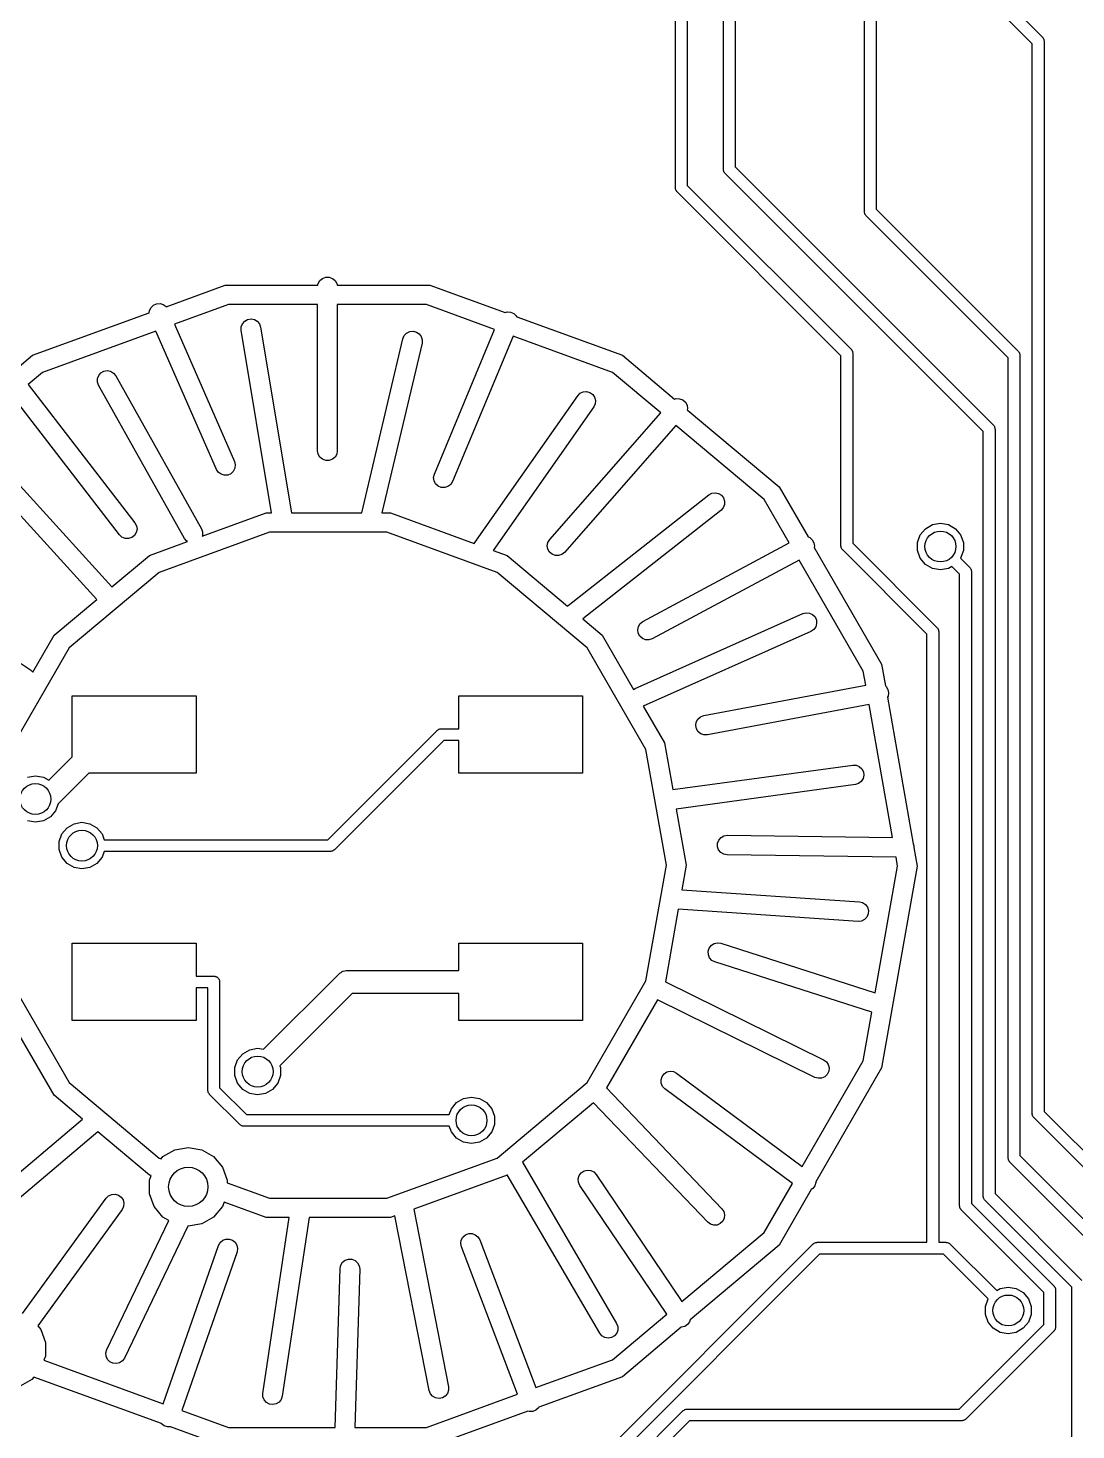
# Model space of a CAD drawing. Extents: x 0 to 100, y -163 to 0.
# Drawn here: x 33.33 to 46.88, y -94.79 to -76.66 of the extents above; entities that cross this region are included whole.
import ezdxf

# ---------------------------------------------------------------- set-up
doc = ezdxf.new("R2010")
doc.units = 0
doc.header["$MEASUREMENT"] = 0
doc.layers.add('BLACK', color=7, linetype='CONTINUOUS')

msp = doc.modelspace()

# ---------------------------------------------------------------- linework, layer by layer
at = {"layer": 'Black'}
for p, q in [((42.3198, -78.4876), (42.3198, -69.8555)), ((42.4722, -69.8555), (42.4722, -78.456)), ((41.6998, -78.7282), (41.6998, -70.3103)), ((41.8522, -70.3103), (41.8522, -78.6966)), ((44.1437, -79.0359), (44.1437, -71.9548)), ((44.2961, -71.9548), (44.2961, -79.0043)), ((46.3154, -76.8647), (44.6471, -75.1964)), ((44.7772, -75.1109), (46.4455, -76.7792)), ((46.3154, -90.7049), (46.3154, -76.8647)), ((46.4455, -76.7792), (46.4474, -76.782)), ((46.4474, -76.782), (46.45, -76.7841)), ((46.45, -76.7841), (46.4549, -76.7927)), ((46.4549, -76.7927), (46.4607, -76.8009)), ((46.4607, -76.8009), (46.4615, -76.8041)), ((46.4615, -76.8041), (46.4632, -76.807)), ((46.4632, -76.807), (46.4649, -76.8168)), ((46.4649, -76.8168), (46.4675, -76.8265)), ((46.4675, -76.8265), (46.4672, -76.8298)), ((46.4672, -76.8298), (46.4678, -76.8331)), ((46.4678, -76.8331), (46.4678, -90.6733)), ((42.3204, -78.4909), (42.3198, -78.4876)), ((42.3201, -78.4942), (42.3204, -78.4909)), ((42.3227, -78.5039), (42.3201, -78.4942)), ((42.3244, -78.5137), (42.3227, -78.5039)), ((42.3261, -78.5166), (42.3244, -78.5137)), ((42.4722, -78.456), (45.8109, -81.7947)), ((42.3269, -78.5198), (42.3261, -78.5166)), ((42.3327, -78.528), (42.3269, -78.5198)), ((42.3376, -78.5366), (42.3327, -78.528)), ((42.3402, -78.5387), (42.3376, -78.5366)), ((42.3421, -78.5415), (42.3402, -78.5387)), ((45.6808, -81.8802), (42.3421, -78.5415)), ((41.7004, -78.7315), (41.6998, -78.7282)), ((41.7001, -78.7348), (41.7004, -78.7315)), ((41.7027, -78.7445), (41.7001, -78.7348)), ((41.7044, -78.7543), (41.7027, -78.7445)), ((41.7061, -78.7572), (41.7044, -78.7543)), ((41.7069, -78.7604), (41.7061, -78.7572)), ((41.7127, -78.7686), (41.7069, -78.7604)), ((41.7176, -78.7772), (41.7127, -78.7686)), ((41.7202, -78.7793), (41.7176, -78.7772)), ((41.7221, -78.7821), (41.7202, -78.7793)), ((43.8408, -80.9008), (41.7221, -78.7821)), ((41.8522, -78.6966), (43.9709, -80.8153)), ((44.1443, -79.0392), (44.1437, -79.0359)), ((44.144, -79.0425), (44.1443, -79.0392)), ((44.1466, -79.0522), (44.144, -79.0425)), ((44.1483, -79.062), (44.1466, -79.0522)), ((44.2961, -79.0043), (46.1335, -80.8417)), ((44.15, -79.0649), (44.1483, -79.062)), ((44.1508, -79.0681), (44.15, -79.0649)), ((44.1566, -79.0763), (44.1508, -79.0681)), ((44.1615, -79.0849), (44.1566, -79.0763)), ((44.1641, -79.087), (44.1615, -79.0849)), ((44.166, -79.0898), (44.1641, -79.087)), ((46.0034, -80.9272), (44.166, -79.0898)), ((37.0807, -79.9666), (37.1027, -79.9284)), ((37.1027, -79.9284), (37.1365, -79.9)), ((37.1365, -79.9), (37.1779, -79.8849)), ((37.1779, -79.8849), (37.2221, -79.8849)), ((37.2221, -79.8849), (37.2635, -79.9)), ((37.2635, -79.9), (37.2973, -79.9284)), ((37.2973, -79.9284), (37.3193, -79.9666)), ((35.1143, -80.2659), (35.8756, -79.9889)), ((35.8756, -79.9889), (37.0767, -79.9889)), ((37.0767, -79.9889), (37.0807, -79.9666)), ((37.3193, -79.9666), (37.3233, -79.9889)), ((37.3233, -79.9889), (38.5244, -79.9889)), ((38.5244, -79.9889), (39.4963, -80.3426)), ((34.8946, -80.3459), (34.8982, -80.3141)), ((34.8982, -80.3141), (34.9178, -80.2746)), ((34.9178, -80.2746), (34.9498, -80.2442)), ((34.9498, -80.2442), (34.9902, -80.2266)), ((34.9902, -80.2266), (35.0342, -80.2238)), ((35.0342, -80.2238), (35.0765, -80.2363)), ((35.0765, -80.2363), (35.112, -80.2624)), ((35.112, -80.2624), (35.1143, -80.2659)), ((35.9197, -80.239), (35.2211, -80.4933)), ((37.073, -80.239), (35.9197, -80.239)), ((37.073, -82.13), (37.073, -80.239)), ((38.4803, -80.239), (37.327, -80.239)), ((37.327, -80.239), (37.327, -82.13)), ((39.361, -80.5596), (38.4803, -80.239)), ((33.3865, -80.8948), (34.8946, -80.3459)), ((35.2211, -80.4933), (35.9964, -82.2692)), ((36.0852, -80.5267), (36.1007, -80.4854)), ((36.1007, -80.4854), (36.1293, -80.4519)), ((36.1293, -80.4519), (36.1678, -80.4302)), ((36.1678, -80.4302), (36.2113, -80.423)), ((36.2113, -80.423), (36.2546, -80.4311)), ((36.2546, -80.4311), (36.2926, -80.4535)), ((36.2926, -80.4535), (36.3206, -80.4876)), ((36.3206, -80.4876), (36.3353, -80.5292)), ((39.4963, -80.3426), (39.5236, -80.3341)), ((39.5236, -80.3341), (39.5677, -80.336)), ((39.5677, -80.336), (39.6084, -80.353)), ((39.6084, -80.353), (39.6409, -80.3828)), ((39.6409, -80.3828), (39.6488, -80.3981)), ((39.6488, -80.3981), (41.0135, -80.8948)), ((34.982, -80.5803), (33.5135, -81.1148)), ((35.7636, -82.3708), (34.982, -80.5803)), ((36.0847, -80.5708), (36.0852, -80.5267)), ((36.4769, -82.9333), (36.0847, -80.5708)), ((36.3353, -80.5292), (36.7343, -82.9333)), ((37.6429, -82.9333), (38.1764, -80.6807)), ((38.1764, -80.6807), (38.1939, -80.6402)), ((38.1939, -80.6402), (38.2241, -80.6081)), ((38.2241, -80.6081), (38.2636, -80.5883)), ((38.2636, -80.5883), (38.3074, -80.5832)), ((38.3074, -80.5832), (38.3503, -80.5934)), ((38.3503, -80.5934), (38.3871, -80.6176)), ((38.3871, -80.6176), (38.4135, -80.653)), ((38.4135, -80.653), (38.4261, -80.6952)), ((38.5827, -82.4312), (39.361, -80.5596)), ((39.6, -80.6465), (38.8173, -82.5288)), ((40.8865, -81.1148), (39.6, -80.6465)), ((38.4236, -80.7393), (37.9039, -82.9333)), ((38.4261, -80.6952), (38.4236, -80.7393)), ((43.9709, -80.8153), (43.9728, -80.8181)), ((43.9728, -80.8181), (43.9754, -80.8202)), ((43.9754, -80.8202), (43.9804, -80.8288)), ((43.9804, -80.8288), (43.9861, -80.837)), ((43.9861, -80.837), (43.9869, -80.8402)), ((43.9869, -80.8402), (43.9886, -80.8431)), ((43.9886, -80.8431), (43.9903, -80.8529)), ((43.9903, -80.8529), (43.9929, -80.8626)), ((43.9929, -80.8626), (43.9926, -80.8659)), ((43.9926, -80.8659), (43.9932, -80.8692)), ((43.9932, -80.8692), (43.9932, -83.326)), ((46.1335, -80.8417), (46.1354, -80.8445)), ((46.1354, -80.8445), (46.138, -80.8466)), ((46.138, -80.8466), (46.1429, -80.8552)), ((46.1429, -80.8552), (46.1487, -80.8634)), ((46.1487, -80.8634), (46.1495, -80.8666)), ((46.1495, -80.8666), (46.1512, -80.8695)), ((46.1512, -80.8695), (46.1529, -80.8793)), ((31.6121, -82.3837), (33.3865, -80.8948)), ((41.0135, -80.8948), (41.6892, -81.4618)), ((43.8408, -83.3576), (43.8408, -80.9008)), ((46.0034, -91.2765), (46.0034, -80.9272)), ((46.1529, -80.8793), (46.1555, -80.889)), ((46.1555, -80.889), (46.1552, -80.8923)), ((46.1552, -80.8923), (46.1558, -80.8956)), ((46.1558, -80.8956), (46.1558, -91.2449)), ((33.5135, -81.1148), (33.3283, -81.2702)), ((34.2247, -81.2405), (34.2252, -81.1964)), ((34.2252, -81.1964), (34.2408, -81.1551)), ((34.2408, -81.1551), (34.2696, -81.1217)), ((34.2696, -81.1217), (34.3081, -81.1001)), ((34.3081, -81.1001), (34.3516, -81.093)), ((34.3516, -81.093), (34.3949, -81.1012)), ((34.3949, -81.1012), (34.4329, -81.1238)), ((34.4329, -81.1238), (34.4608, -81.1579)), ((34.4608, -81.1579), (35.5708, -83.1379)), ((41.5102, -81.6381), (40.8865, -81.1148)), ((33.3283, -81.2702), (34.7106, -83.0624)), ((34.2392, -81.2821), (34.2247, -81.2405)), ((35.3492, -83.2621), (34.2392, -81.2821)), ((40.436, -81.4171), (40.4673, -81.3859)), ((40.4673, -81.3859), (40.5072, -81.3673)), ((40.5072, -81.3673), (40.5512, -81.3635)), ((40.5512, -81.3635), (40.5938, -81.3749)), ((40.5938, -81.3749), (40.6299, -81.4003)), ((40.6299, -81.4003), (40.6551, -81.4364)), ((34.5094, -83.2176), (33.1335, -81.4336)), ((39.096, -83.3271), (40.436, -81.4171)), ((40.644, -81.5629), (39.3431, -83.4172)), ((40.6626, -81.523), (40.644, -81.5629)), ((40.6551, -81.4364), (40.6665, -81.479)), ((40.6665, -81.479), (40.6626, -81.523)), ((41.6892, -81.4618), (41.7106, -81.4545)), ((41.7106, -81.4545), (41.7547, -81.4554)), ((41.7547, -81.4554), (41.7958, -81.4714)), ((41.7958, -81.4714), (41.829, -81.5005)), ((41.829, -81.5005), (41.8502, -81.5391)), ((41.8502, -81.5391), (41.857, -81.5827)), ((41.857, -81.5827), (41.8536, -81.5997)), ((40.0745, -83.2763), (41.5102, -81.6381)), ((41.8536, -81.5997), (43.0426, -82.5975)), ((41.7048, -81.8014), (40.2655, -83.4437)), ((42.848, -82.7607), (41.7048, -81.8014)), ((45.6808, -91.7693), (45.6808, -81.8802)), ((45.8109, -81.7947), (45.8128, -81.7975)), ((45.8128, -81.7975), (45.8154, -81.7996)), ((45.8154, -81.7996), (45.8203, -81.8082)), ((45.8203, -81.8082), (45.8261, -81.8164)), ((45.8261, -81.8164), (45.8269, -81.8196)), ((45.8269, -81.8196), (45.8286, -81.8225)), ((45.8286, -81.8225), (45.8303, -81.8323)), ((45.8303, -81.8323), (45.8329, -81.842)), ((45.8329, -81.842), (45.8326, -81.8453)), ((45.8326, -81.8453), (45.8332, -81.8486)), ((45.8332, -81.8486), (45.8332, -91.7377)), ((37.0807, -82.1734), (37.073, -82.13)), ((37.327, -82.13), (37.3193, -82.1734)), ((32.8541, -82.1747), (34.4105, -83.8907)), ((35.9964, -82.2692), (36.0068, -82.3121)), ((36.0068, -82.3121), (36.0018, -82.3559)), ((37.1027, -82.2116), (37.0807, -82.1734)), ((37.1365, -82.24), (37.1027, -82.2116)), ((37.1779, -82.2551), (37.1365, -82.24)), ((37.2221, -82.2551), (37.1779, -82.2551)), ((37.2635, -82.24), (37.2221, -82.2551)), ((37.2973, -82.2116), (37.2635, -82.24)), ((37.3193, -82.1734), (37.2973, -82.2116)), ((34.2158, -84.0541), (32.6659, -82.3453)), ((35.788, -82.4076), (35.7636, -82.3708)), ((35.8235, -82.4337), (35.788, -82.4076)), ((35.8658, -82.4462), (35.8235, -82.4337)), ((35.9098, -82.4434), (35.8658, -82.4462)), ((35.9502, -82.4258), (35.9098, -82.4434)), ((35.9822, -82.3954), (35.9502, -82.4258)), ((36.0018, -82.3559), (35.9822, -82.3954)), ((38.5731, -82.4743), (38.5827, -82.4312)), ((38.5788, -82.518), (38.5731, -82.4743)), ((38.5991, -82.5572), (38.5788, -82.518)), ((38.6316, -82.587), (38.5991, -82.5572)), ((38.6723, -82.604), (38.6316, -82.587)), ((38.7164, -82.6059), (38.6723, -82.604)), ((38.7585, -82.5927), (38.7164, -82.6059)), ((38.7935, -82.5659), (38.7585, -82.5927)), ((38.8173, -82.5288), (38.7935, -82.5659)), ((42.1315, -82.7001), (42.1704, -82.6793)), ((42.1704, -82.6793), (42.2141, -82.6731)), ((42.2141, -82.6731), (42.2573, -82.6821)), ((42.2573, -82.6821), (42.2947, -82.7054)), ((43.0426, -82.5975), (43.4156, -83.2436)), ((40.3115, -84.1301), (42.1315, -82.7001)), ((42.2947, -82.7054), (42.322, -82.7401)), ((42.3343, -82.8261), (42.3179, -82.867)), ((42.322, -82.7401), (42.3357, -82.782)), ((42.3357, -82.782), (42.3343, -82.8261)), ((43.1721, -83.3221), (42.848, -82.7607)), ((35.5809, -83.2338), (36.4065, -82.9333)), ((36.4065, -82.9333), (36.4769, -82.9333)), ((36.7343, -82.9333), (37.6429, -82.9333)), ((37.9039, -82.9333), (38.0135, -82.9333)), ((38.0135, -82.9333), (39.0959, -83.3273)), ((42.2885, -82.8999), (40.5017, -84.3037)), ((42.3179, -82.867), (42.2885, -82.8999)), ((34.542, -83.2473), (34.5094, -83.2176)), ((34.7038, -83.2256), (34.6689, -83.2525)), ((34.7275, -83.1883), (34.7038, -83.2256)), ((34.7106, -83.0624), (34.731, -83.1015)), ((34.7369, -83.1452), (34.7275, -83.1883)), ((34.731, -83.1015), (34.7369, -83.1452)), ((36.4506, -83.1834), (35.0235, -83.7029)), ((35.5708, -83.1379), (35.5853, -83.1795)), ((35.5848, -83.2236), (35.5809, -83.2338)), ((35.5853, -83.1795), (35.5848, -83.2236)), ((37.9694, -83.1834), (36.4506, -83.1834)), ((39.3965, -83.7029), (37.9694, -83.1834)), ((44.831, -83.3153), (44.8668, -83.217)), ((44.8668, -83.217), (44.934, -83.1369)), ((44.934, -83.1369), (45.0246, -83.0846)), ((45.0246, -83.0846), (45.1276, -83.0664)), ((45.1276, -83.0664), (45.2306, -83.0846)), ((45.2306, -83.0846), (45.3211, -83.1369)), ((45.3211, -83.1369), (45.3884, -83.217)), ((45.3884, -83.217), (45.4241, -83.3153)), ((34.5828, -83.2641), (34.542, -83.2473)), ((34.6269, -83.2659), (34.5828, -83.2641)), ((34.6689, -83.2525), (34.6269, -83.2659)), ((34.8965, -83.4829), (35.3894, -83.3035)), ((35.3771, -83.2962), (35.3492, -83.2621)), ((35.3894, -83.3035), (35.3771, -83.2962)), ((39.0959, -83.3273), (39.096, -83.3271)), ((40.043, -83.3573), (40.0516, -83.314)), ((40.0498, -83.4009), (40.043, -83.3573)), ((40.071, -83.4395), (40.0498, -83.4009)), ((40.0516, -83.314), (40.0745, -83.2763)), ((41.2799, -84.3381), (43.1721, -83.3221)), ((43.4156, -83.2436), (43.4369, -83.252)), ((43.4369, -83.252), (43.4698, -83.2814)), ((43.4698, -83.2814), (43.4906, -83.3203)), ((43.4906, -83.3203), (43.4969, -83.3639)), ((43.4969, -83.3639), (43.4938, -83.3789)), ((43.4938, -83.3789), (44.367, -84.8914)), ((43.8414, -83.3609), (43.8408, -83.3576)), ((43.8411, -83.3642), (43.8414, -83.3609)), ((43.8437, -83.3739), (43.8411, -83.3642)), ((43.8454, -83.3837), (43.8437, -83.3739)), ((43.8471, -83.3866), (43.8454, -83.3837)), ((43.8479, -83.3898), (43.8471, -83.3866)), ((43.8537, -83.398), (43.8479, -83.3898)), ((43.8586, -83.4066), (43.8537, -83.398)), ((43.8612, -83.4087), (43.8586, -83.4066)), ((43.8631, -83.4115), (43.8612, -83.4087)), ((43.9932, -83.326), (45.0828, -84.4156)), ((44.831, -83.4199), (44.831, -83.3153)), ((45.4241, -83.3153), (45.4241, -83.4199)), ((34.4105, -83.8907), (34.8965, -83.4829)), ((39.3431, -83.4172), (39.5235, -83.4829)), ((39.5235, -83.4829), (40.3044, -84.1381)), ((40.1041, -83.4686), (40.071, -83.4395)), ((40.1453, -83.4846), (40.1041, -83.4686)), ((40.1894, -83.4855), (40.1453, -83.4846)), ((40.2311, -83.4713), (40.1894, -83.4855)), ((40.2655, -83.4437), (40.2311, -83.4713)), ((43.2992, -83.5422), (41.4001, -84.5619)), ((44.1284, -84.9783), (43.2992, -83.5422)), ((44.9527, -84.5011), (43.8631, -83.4115)), ((44.8668, -83.5181), (44.831, -83.4199)), ((44.934, -83.5983), (44.8668, -83.5181)), ((45.3884, -83.5181), (45.3872, -83.5195)), ((45.3872, -83.5195), (45.5058, -83.638)), ((45.4241, -83.4199), (45.3884, -83.5181)), ((31.5001, -83.7341), (33.3601, -84.9641)), ((35.0235, -83.7029), (33.8601, -84.6791)), ((40.5599, -84.6791), (39.3965, -83.7029)), ((45.0246, -83.6506), (44.934, -83.5983)), ((45.1276, -83.6687), (45.0246, -83.6506)), ((45.2306, -83.6506), (45.1276, -83.6687)), ((45.2764, -83.6241), (45.2306, -83.6506)), ((45.3757, -83.7235), (45.2764, -83.6241)), ((45.3757, -91.8959), (45.3757, -83.7235)), ((45.5058, -83.638), (45.5077, -83.6408)), ((45.5077, -83.6408), (45.5103, -83.6429)), ((45.5103, -83.6429), (45.5153, -83.6515)), ((45.5153, -83.6515), (45.521, -83.6597)), ((45.521, -83.6597), (45.5218, -83.6629)), ((45.5218, -83.6629), (45.5235, -83.6658)), ((45.5235, -83.6658), (45.5252, -83.6756)), ((45.5252, -83.6756), (45.5278, -83.6853)), ((45.5278, -83.6853), (45.5275, -83.6886)), ((45.5275, -83.6886), (45.5281, -83.6919)), ((45.5281, -83.6919), (45.5281, -91.8643)), ((33.6655, -84.5158), (34.2158, -84.0541)), ((40.3044, -84.1381), (40.3115, -84.1301)), ((40.5017, -84.3037), (40.7545, -84.5158)), ((41.1782, -85.2041), (43.3482, -84.2341)), ((43.3482, -84.2341), (43.391, -84.2233)), ((43.391, -84.2233), (43.4348, -84.2279)), ((43.4348, -84.2279), (43.4745, -84.2471)), ((43.4745, -84.2471), (43.5052, -84.2788)), ((43.5052, -84.2788), (43.5232, -84.3191)), ((41.2131, -84.4461), (41.2221, -84.4029)), ((41.2194, -84.4897), (41.2131, -84.4461)), ((41.2402, -84.5286), (41.2194, -84.4897)), ((41.2221, -84.4029), (41.2453, -84.3654)), ((41.2453, -84.3654), (41.2799, -84.3381)), ((43.4518, -84.4659), (41.2849, -85.4346)), ((43.4884, -84.4412), (43.4518, -84.4659)), ((43.5142, -84.4055), (43.4884, -84.4412)), ((43.5263, -84.3631), (43.5142, -84.4055)), ((43.5232, -84.3191), (43.5263, -84.3631)), ((45.0828, -84.4156), (45.0847, -84.4184)), ((45.0847, -84.4184), (45.0873, -84.4205)), ((45.0873, -84.4205), (45.0922, -84.4291)), ((45.0922, -84.4291), (45.098, -84.4373)), ((45.098, -84.4373), (45.0988, -84.4405)), ((45.0988, -84.4405), (45.1005, -84.4434)), ((45.1005, -84.4434), (45.1022, -84.4532)), ((45.1022, -84.4532), (45.1048, -84.4629)), ((45.1048, -84.4629), (45.1045, -84.4662)), ((45.1045, -84.4662), (45.1051, -84.4695)), ((45.1051, -84.4695), (45.1051, -92.3673)), ((33.8601, -84.6791), (33.1007, -85.9943)), ((33.3902, -84.9927), (33.6655, -84.5158)), ((41.3193, -85.9943), (40.5599, -84.6791)), ((40.7545, -84.5158), (41.1592, -85.2169)), ((41.2731, -84.558), (41.2402, -84.5286)), ((41.3141, -84.5743), (41.2731, -84.558)), ((41.3582, -84.5757), (41.3141, -84.5743)), ((41.4001, -84.5619), (41.3582, -84.5757)), ((44.9527, -92.3673), (44.9527, -84.5011)), ((33.3601, -84.9641), (33.3902, -84.9927)), ((44.1608, -85.1625), (44.1284, -84.9783)), ((44.367, -84.8914), (44.4159, -85.1687)), ((41.1592, -85.2169), (41.1782, -85.2041)), ((42.0666, -85.5552), (44.1608, -85.1625)), ((44.4159, -85.1687), (44.4264, -85.1773)), ((44.4264, -85.1773), (44.4489, -85.2153)), ((44.4489, -85.2153), (44.457, -85.2586)), ((33.9, -86.0879), (33.9, -85.3)), ((33.9, -85.3), (35.5, -85.3)), ((35.5, -85.3), (35.5, -86.3)), ((38.9, -85.7238), (38.9, -85.3)), ((38.9, -85.3), (40.5, -85.3)), ((40.5, -85.3), (40.5, -86.3)), ((44.4498, -85.3021), (44.4419, -85.3161)), ((44.4419, -85.3161), (44.7767, -87.2149)), ((44.457, -85.2586), (44.4498, -85.3021)), ((41.2849, -85.4346), (41.558, -85.9075)), ((41.9918, -85.5994), (42.0253, -85.5707)), ((42.0253, -85.5707), (42.0666, -85.5552)), ((44.2049, -85.4127), (42.1134, -85.8048)), ((44.5079, -87.131), (44.2049, -85.4127)), ((37.2033, -87.1601), (38.6172, -85.7461)), ((38.6172, -85.7461), (38.62, -85.7442)), ((38.62, -85.7442), (38.6221, -85.7416)), ((38.6221, -85.7416), (38.6307, -85.7366)), ((38.6307, -85.7366), (38.6389, -85.7309)), ((38.6389, -85.7309), (38.6421, -85.7301)), ((38.6421, -85.7301), (38.645, -85.7284)), ((38.645, -85.7284), (38.6548, -85.7267)), ((38.6548, -85.7267), (38.6645, -85.7241)), ((38.6645, -85.7241), (38.6678, -85.7244)), ((38.6678, -85.7244), (38.6711, -85.7238)), ((38.6711, -85.7238), (38.9, -85.7238)), ((41.963, -85.6814), (41.9702, -85.6379)), ((41.9711, -85.7247), (41.963, -85.6814)), ((41.9702, -85.6379), (41.9918, -85.5994)), ((41.9936, -85.7627), (41.9711, -85.7247)), ((42.0277, -85.7907), (41.9936, -85.7627)), ((38.7027, -85.8762), (37.2887, -87.2902)), ((38.9, -85.8762), (38.7027, -85.8762)), ((38.9, -86.3), (38.9, -85.8762)), ((41.558, -85.9075), (41.6646, -86.5125)), ((42.0693, -85.8053), (42.0277, -85.7907)), ((42.1134, -85.8048), (42.0693, -85.8053)), ((33.5962, -86.3917), (33.9, -86.0879)), ((41.583, -87.49), (41.3193, -85.9943)), ((34.1121, -86.3), (33.7153, -86.6969)), ((35.5, -86.3), (34.1121, -86.3)), ((40.5, -86.3), (38.9, -86.3)), ((41.6646, -86.5125), (43.9928, -86.1942)), ((43.9928, -86.1942), (44.0369, -86.1959)), ((44.0369, -86.1959), (44.0777, -86.2125)), ((44.0777, -86.2125), (44.1104, -86.2422)), ((44.1104, -86.2422), (44.1309, -86.2812)), ((44.1309, -86.2812), (44.1369, -86.3249)), ((33.3196, -86.3509), (33.4226, -86.3328)), ((33.4226, -86.3328), (33.5256, -86.3509)), ((33.5256, -86.3509), (33.5962, -86.3917)), ((44.0272, -86.4458), (41.7088, -86.7629)), ((44.0692, -86.4324), (44.0272, -86.4458)), ((44.1041, -86.4053), (44.0692, -86.4324)), ((44.1276, -86.368), (44.1041, -86.4053)), ((44.1369, -86.3249), (44.1276, -86.368)), ((33.6834, -86.7845), (33.6161, -86.8646)), ((33.7153, -86.6969), (33.6834, -86.7845)), ((41.7088, -86.7629), (41.837, -87.49)), ((33.4226, -86.9351), (33.3196, -86.9169)), ((33.5256, -86.9169), (33.4226, -86.9351)), ((33.6161, -86.8646), (33.5256, -86.9169)), ((33.7641, -87.0857), (33.8313, -87.0056)), ((33.8313, -87.0056), (33.9219, -86.9533)), ((33.9219, -86.9533), (34.0249, -86.9351)), ((34.0249, -86.9351), (34.1279, -86.9533)), ((34.1279, -86.9533), (34.2185, -87.0056)), ((34.2185, -87.0056), (34.2857, -87.0857)), ((33.7283, -87.184), (33.7641, -87.0857)), ((33.7283, -87.2886), (33.7283, -87.184)), ((34.2857, -87.0857), (34.3128, -87.1601)), ((34.3128, -87.1601), (37.2033, -87.1601)), ((42.2447, -87.2504), (42.2452, -87.2063)), ((42.2452, -87.2063), (42.2609, -87.1651)), ((42.2609, -87.1651), (42.2896, -87.1317)), ((42.2896, -87.1317), (42.3281, -87.1101)), ((42.3281, -87.1101), (42.3717, -87.103)), ((42.3717, -87.103), (44.5079, -87.131)), ((44.7767, -87.2149), (44.7853, -87.2396)), ((33.7641, -87.3869), (33.7283, -87.2886)), ((33.8313, -87.467), (33.7641, -87.3869)), ((34.2857, -87.3869), (34.2185, -87.467)), ((34.3128, -87.3125), (34.2857, -87.3869)), ((37.2348, -87.3125), (34.3128, -87.3125)), ((37.2381, -87.3119), (37.2348, -87.3125)), ((37.2415, -87.3122), (37.2381, -87.3119)), ((37.2511, -87.3096), (37.2415, -87.3122)), ((37.2609, -87.3079), (37.2511, -87.3096)), ((37.2638, -87.3062), (37.2609, -87.3079)), ((37.267, -87.3053), (37.2638, -87.3062)), ((37.2752, -87.2996), (37.267, -87.3053)), ((37.2838, -87.2947), (37.2752, -87.2996)), ((37.2859, -87.2921), (37.2838, -87.2947)), ((37.2887, -87.2902), (37.2859, -87.2921)), ((42.2592, -87.2921), (42.2447, -87.2504)), ((42.2871, -87.3262), (42.2592, -87.2921)), ((42.325, -87.3488), (42.2871, -87.3262)), ((42.3683, -87.357), (42.325, -87.3488)), ((44.5528, -87.3856), (42.3683, -87.357)), ((44.573, -87.5), (44.5528, -87.3856)), ((44.7853, -87.2396), (44.7851, -87.2621)), ((44.7851, -87.2621), (44.827, -87.5)), ((33.9219, -87.5193), (33.8313, -87.467)), ((34.0249, -87.5374), (33.9219, -87.5193)), ((34.1279, -87.5193), (34.0249, -87.5374)), ((34.2185, -87.467), (34.1279, -87.5193)), ((41.3193, -88.9857), (41.583, -87.49)), ((41.837, -87.49), (41.781, -87.8075)), ((44.284, -89.139), (44.573, -87.5)), ((44.827, -87.5), (44.367, -90.1086)), ((41.781, -87.8075), (44.0786, -87.9633)), ((41.7367, -88.0591), (41.5711, -88.998)), ((44.0614, -88.2167), (41.7367, -88.0591)), ((44.0786, -87.9633), (44.1214, -87.9739)), ((44.1214, -87.9739), (44.158, -87.9985)), ((44.158, -87.9985), (44.184, -88.0341)), ((44.1933, -88.1205), (44.1754, -88.1608)), ((44.184, -88.0341), (44.1963, -88.0765)), ((44.1963, -88.0765), (44.1933, -88.1205)), ((44.1053, -88.212), (44.0614, -88.2167)), ((44.1449, -88.1926), (44.1053, -88.212)), ((44.1754, -88.1608), (44.1449, -88.1926)), ((33.9, -89.5), (33.9, -88.5)), ((33.9, -88.5), (35.5, -88.5)), ((35.5, -88.5), (35.5, -88.9238)), ((38.9, -88.85), (38.9, -88.5)), ((38.9, -88.5), (40.5, -88.5)), ((40.5, -88.5), (40.5, -89.5)), ((42.1242, -88.6028), (42.1376, -88.5608)), ((42.1259, -88.6469), (42.1242, -88.6028)), ((42.1426, -88.6877), (42.1259, -88.6469)), ((42.1376, -88.5608), (42.1647, -88.5259)), ((42.1647, -88.5259), (42.202, -88.5024)), ((42.202, -88.5024), (42.2451, -88.4931)), ((42.2451, -88.4931), (42.2888, -88.4991)), ((42.2888, -88.4991), (44.284, -89.139)), ((37.449, -88.8511), (37.4555, -88.85)), ((37.4555, -88.85), (38.9, -88.85)), ((42.1722, -88.7204), (42.1426, -88.6877)), ((42.2112, -88.7409), (42.1722, -88.7204)), ((44.2395, -89.3915), (42.2112, -88.7409)), ((33.1007, -88.9857), (33.8601, -90.3009)), ((35.5, -88.9238), (35.7289, -88.9238)), ((35.7289, -88.9238), (35.7355, -88.925)), ((35.7355, -88.925), (35.7421, -88.925)), ((35.7421, -88.925), (35.7484, -88.9272)), ((35.7484, -88.9272), (35.755, -88.9284)), ((35.755, -88.9284), (35.7607, -88.9317)), ((35.7607, -88.9317), (35.767, -88.934)), ((35.767, -88.934), (35.7721, -88.9383)), ((35.7721, -88.9383), (35.7779, -88.9416)), ((35.7779, -88.9416), (35.7822, -88.9467)), ((35.7822, -88.9467), (35.7873, -88.951)), ((35.7873, -88.951), (35.7906, -88.9568)), ((35.7906, -88.9568), (35.7949, -88.9619)), ((35.7949, -88.9619), (35.7972, -88.9682)), ((35.7972, -88.9682), (35.8005, -88.9739)), ((35.8005, -88.9739), (35.8017, -88.9805)), ((35.8017, -88.9805), (35.8039, -88.9868)), ((35.8039, -88.9868), (35.8039, -88.9934)), ((35.8039, -88.9934), (35.8051, -89)), ((35.8051, -89), (35.8051, -90.3679)), ((36.3726, -89.8708), (37.3494, -88.8939)), ((37.3494, -88.8939), (37.3548, -88.8901)), ((37.3548, -88.8901), (37.3591, -88.8851)), ((37.3591, -88.8851), (37.3761, -88.8753)), ((37.3761, -88.8753), (37.3921, -88.8641)), ((37.3921, -88.8641), (37.3985, -88.8623)), ((37.3985, -88.8623), (37.4042, -88.859)), ((37.4042, -88.859), (37.4235, -88.8556)), ((37.4235, -88.8556), (37.4424, -88.8506)), ((37.4424, -88.8506), (37.449, -88.8511)), ((40.5599, -90.3009), (41.3193, -88.9857)), ((41.5711, -88.998), (43.6162, -90.0061)), ((35.6527, -89.0762), (35.5, -89.0762)), ((35.5, -89.0762), (35.5, -89.5)), ((35.6527, -90.3995), (35.6527, -89.0762)), ((37.5176, -89.15), (36.5849, -90.0827)), ((38.9, -89.15), (37.5176, -89.15)), ((38.9, -89.5), (38.9, -89.15)), ((41.4671, -89.2299), (40.8082, -90.3712)), ((43.5038, -90.2339), (41.4671, -89.2299)), ((44.1284, -90.0217), (44.2395, -89.3915)), ((35.5, -89.5), (33.9, -89.5)), ((40.5, -89.5), (38.9, -89.5)), ((33.6655, -90.4642), (33.2262, -89.7033)), ((36.0361, -90.008), (36.1033, -89.9279)), ((36.1033, -89.9279), (36.1939, -89.8756)), ((36.1939, -89.8756), (36.2969, -89.8575)), ((36.2969, -89.8575), (36.3726, -89.8708)), ((36.0003, -90.1063), (36.0361, -90.008)), ((36.0003, -90.2109), (36.0003, -90.1063)), ((36.5849, -90.0827), (36.5935, -90.1063)), ((36.5935, -90.1063), (36.5935, -90.2109)), ((43.341, -91.3854), (44.1284, -90.0217)), ((44.367, -90.1086), (43.5155, -91.5835)), ((43.6162, -90.0061), (43.6517, -90.0322)), ((43.6517, -90.0322), (43.6762, -90.0688)), ((43.6762, -90.0688), (43.6867, -90.1117)), ((43.6867, -90.1117), (43.6819, -90.1555)), ((33.8601, -90.3009), (35.0235, -91.2771)), ((36.0361, -90.3092), (36.0003, -90.2109)), ((36.5935, -90.2109), (36.5577, -90.3092)), ((39.3965, -91.2771), (40.5599, -90.3009)), ((41.5138, -90.2654), (41.5264, -90.2231)), ((41.5165, -90.3094), (41.5138, -90.2654)), ((41.5264, -90.2231), (41.5528, -90.1877)), ((41.5528, -90.1877), (41.5896, -90.1634)), ((41.5896, -90.1634), (41.6325, -90.1532)), ((41.6325, -90.1532), (41.6763, -90.1583)), ((41.6763, -90.1583), (41.7157, -90.1781)), ((41.7157, -90.1781), (43.341, -91.3854)), ((43.5462, -90.2462), (43.5038, -90.2339)), ((43.5902, -90.2434), (43.5462, -90.2462)), ((43.6306, -90.2256), (43.5902, -90.2434)), ((43.6624, -90.1951), (43.6306, -90.2256)), ((43.6819, -90.1555), (43.6624, -90.1951)), ((34.033, -90.7726), (33.6655, -90.4642)), ((35.6533, -90.4028), (35.6527, -90.3995)), ((35.653, -90.4061), (35.6533, -90.4028)), ((35.6556, -90.4158), (35.653, -90.4061)), ((35.6573, -90.4256), (35.6556, -90.4158)), ((35.659, -90.4285), (35.6573, -90.4256)), ((35.6598, -90.4317), (35.659, -90.4285)), ((35.6656, -90.4399), (35.6598, -90.4317)), ((35.6705, -90.4485), (35.6656, -90.4399)), ((35.6731, -90.4506), (35.6705, -90.4485)), ((35.675, -90.4534), (35.6731, -90.4506)), ((36.0652, -90.8436), (35.675, -90.4534)), ((35.8051, -90.3679), (36.1507, -90.7135)), ((36.1033, -90.3893), (36.0361, -90.3092)), ((36.1939, -90.4416), (36.1033, -90.3893)), ((36.2969, -90.4597), (36.1939, -90.4416)), ((36.3999, -90.4416), (36.2969, -90.4597)), ((36.4905, -90.3893), (36.3999, -90.4416)), ((36.5577, -90.3092), (36.4905, -90.3893)), ((40.8082, -90.3712), (42.3018, -91.9322)), ((41.534, -90.3499), (41.5165, -90.3094)), ((41.5643, -90.3819), (41.534, -90.3499)), ((43.2132, -91.6069), (41.5643, -90.3819)), ((38.7749, -90.7135), (38.802, -90.6391)), ((38.802, -90.6391), (38.8692, -90.559)), ((38.8692, -90.559), (38.9598, -90.5067)), ((38.9598, -90.5067), (39.0628, -90.4886)), ((39.0628, -90.4886), (39.1658, -90.5067)), ((39.1658, -90.5067), (39.2564, -90.559)), ((39.2564, -90.559), (39.3236, -90.6391)), ((39.3236, -90.6391), (39.3594, -90.7374)), ((40.6386, -90.5614), (39.7217, -91.3308)), ((42.1182, -92.1078), (40.6386, -90.5614)), ((32.198, -92.323), (34.033, -90.7726)), ((36.068, -90.8455), (36.0652, -90.8436)), ((36.1507, -90.7135), (38.7749, -90.7135)), ((39.3594, -90.842), (39.3236, -90.9403)), ((39.3594, -90.7374), (39.3594, -90.842)), ((46.316, -90.7082), (46.3154, -90.7049)), ((46.3157, -90.7115), (46.316, -90.7082)), ((46.3183, -90.7212), (46.3157, -90.7115)), ((46.32, -90.731), (46.3183, -90.7212)), ((46.3217, -90.7339), (46.32, -90.731)), ((46.3225, -90.7371), (46.3217, -90.7339)), ((46.3283, -90.7453), (46.3225, -90.7371)), ((46.3332, -90.7539), (46.3283, -90.7453)), ((46.3358, -90.756), (46.3332, -90.7539)), ((46.3377, -90.7588), (46.3358, -90.756)), ((47.4522, -91.8733), (46.3377, -90.7588)), ((46.4678, -90.6733), (47.5823, -91.7878)), ((34.2305, -90.9383), (32.362, -92.517)), ((34.8965, -91.4971), (34.2305, -90.9383)), ((36.0701, -90.8481), (36.068, -90.8455)), ((36.0787, -90.853), (36.0701, -90.8481)), ((36.0869, -90.8588), (36.0787, -90.853)), ((36.0901, -90.8596), (36.0869, -90.8588)), ((36.093, -90.8613), (36.0901, -90.8596)), ((36.1028, -90.863), (36.093, -90.8613)), ((36.1125, -90.8656), (36.1028, -90.863)), ((36.1158, -90.8653), (36.1125, -90.8656)), ((36.1191, -90.8659), (36.1158, -90.8653)), ((38.7749, -90.8659), (36.1191, -90.8659)), ((38.802, -90.9403), (38.7749, -90.8659)), ((38.8692, -91.0204), (38.802, -90.9403)), ((38.9598, -91.0727), (38.8692, -91.0204)), ((39.2564, -91.0204), (39.1658, -91.0727)), ((39.3236, -90.9403), (39.2564, -91.0204)), ((35.0722, -91.2594), (35.2256, -91.1708)), ((35.2256, -91.1708), (35.4, -91.1401)), ((35.4, -91.1401), (35.5744, -91.1708)), ((35.5744, -91.1708), (35.7278, -91.2594)), ((39.0628, -91.0908), (38.9598, -91.0727)), ((39.1658, -91.0727), (39.0628, -91.0908)), ((35.0235, -91.2771), (35.0494, -91.2866)), ((35.0494, -91.2866), (35.0722, -91.2594)), ((35.7278, -91.2594), (35.8416, -91.395)), ((37.9694, -91.7966), (39.3965, -91.2771)), ((39.7217, -91.3308), (40.9397, -93.4159)), ((46.004, -91.2798), (46.0034, -91.2765)), ((46.0037, -91.2831), (46.004, -91.2798)), ((46.0063, -91.2928), (46.0037, -91.2831)), ((46.008, -91.3026), (46.0063, -91.2928)), ((46.0097, -91.3055), (46.008, -91.3026)), ((46.0105, -91.3087), (46.0097, -91.3055)), ((46.0163, -91.3169), (46.0105, -91.3087)), ((46.0212, -91.3255), (46.0163, -91.3169)), ((46.0238, -91.3276), (46.0212, -91.3255)), ((46.0257, -91.3304), (46.0238, -91.3276)), ((47.1462, -92.4509), (46.0257, -91.3304)), ((46.1558, -91.2449), (47.2763, -92.3654)), ((34.9183, -91.505), (34.8965, -91.4971)), ((34.8978, -91.5614), (34.9183, -91.505)), ((34.8978, -91.7385), (34.8978, -91.5614)), ((35.8416, -91.395), (35.9022, -91.5614)), ((35.9022, -91.5614), (35.9022, -91.5969)), ((39.5235, -91.4971), (38.3147, -91.9371)), ((39.5243, -91.4964), (39.5235, -91.4971)), ((40.7203, -93.5441), (39.5243, -91.4964)), ((40.4437, -91.5467), (40.4559, -91.5043)), ((40.4468, -91.5907), (40.4437, -91.5467)), ((40.4559, -91.5043), (40.4818, -91.4686)), ((40.4818, -91.4686), (40.5184, -91.444)), ((40.5184, -91.444), (40.5612, -91.4333)), ((40.5612, -91.4333), (40.605, -91.4379)), ((40.605, -91.4379), (40.6447, -91.4573)), ((40.6447, -91.4573), (40.6753, -91.489)), ((40.6753, -91.489), (41.7834, -93.1326)), ((34.3688, -91.7648), (34.4091, -91.7468)), ((34.4091, -91.7468), (34.4531, -91.7437)), ((34.4531, -91.7437), (34.4955, -91.7558)), ((34.9584, -91.905), (34.8978, -91.7385)), ((35.9022, -91.5969), (36.4506, -91.7966)), ((40.4647, -91.631), (40.4468, -91.5907)), ((41.5877, -93.2968), (40.4647, -91.631)), ((42.848, -92.2393), (43.2132, -91.6069)), ((43.4562, -91.6861), (43.0426, -92.4025)), ((43.4772, -91.6723), (43.4562, -91.6861)), ((43.5036, -91.6369), (43.4772, -91.6723)), ((43.5162, -91.5946), (43.5036, -91.6369)), ((43.5155, -91.5835), (43.5162, -91.5946)), ((45.8332, -91.7377), (46.9562, -92.8607)), ((33.2555, -93.2888), (34.3371, -91.7955)), ((34.3371, -91.7955), (34.3688, -91.7648)), ((34.4955, -91.7558), (34.5312, -91.7816)), ((34.5312, -91.7816), (34.5559, -91.8182)), ((34.5621, -91.9048), (34.5429, -91.9445)), ((34.5559, -91.8182), (34.5667, -91.861)), ((34.5667, -91.861), (34.5621, -91.9048)), ((35.0722, -92.0406), (34.9584, -91.905)), ((35.8416, -91.905), (35.7278, -92.0406)), ((35.8621, -91.8486), (35.8416, -91.905)), ((36.4065, -92.0467), (35.8621, -91.8486)), ((36.4506, -91.7966), (37.9694, -91.7966)), ((42.3018, -91.9322), (42.3263, -91.9689)), ((45.3763, -91.8992), (45.3757, -91.8959)), ((45.376, -91.9025), (45.3763, -91.8992)), ((45.3786, -91.9122), (45.376, -91.9025)), ((45.3803, -91.922), (45.3786, -91.9122)), ((45.382, -91.9249), (45.3803, -91.922)), ((45.3828, -91.9281), (45.382, -91.9249)), ((45.3886, -91.9363), (45.3828, -91.9281)), ((45.5281, -91.8643), (46.594, -92.9302)), ((45.6814, -91.7726), (45.6808, -91.7693)), ((45.6811, -91.7759), (45.6814, -91.7726)), ((45.6837, -91.7856), (45.6811, -91.7759)), ((45.6854, -91.7954), (45.6837, -91.7856)), ((45.6871, -91.7983), (45.6854, -91.7954)), ((45.6879, -91.8015), (45.6871, -91.7983)), ((45.6937, -91.8097), (45.6879, -91.8015)), ((45.6986, -91.8183), (45.6937, -91.8097)), ((45.7012, -91.8204), (45.6986, -91.8183)), ((45.7031, -91.8232), (45.7012, -91.8204)), ((46.8261, -92.9462), (45.7031, -91.8232)), ((34.5429, -91.9445), (33.4531, -93.4491)), ((34.3455, -93.755), (35.1483, -92.0846)), ((35.1483, -92.0846), (35.0722, -92.0406)), ((35.7278, -92.0406), (35.5744, -92.1292)), ((36.3644, -94.3211), (36.7061, -92.0467)), ((36.7061, -92.0467), (36.4065, -92.0467)), ((36.9629, -92.0467), (36.6156, -94.3589)), ((38.0135, -92.0467), (36.9629, -92.0467)), ((38.0731, -92.025), (38.0135, -92.0467)), ((38.5154, -94.2844), (38.0731, -92.025)), ((38.3147, -91.9371), (38.7646, -94.2356)), ((42.1538, -92.1339), (42.1182, -92.1078)), ((42.3124, -92.0951), (42.2805, -92.1256)), ((42.3319, -92.0556), (42.3124, -92.0951)), ((42.3263, -91.9689), (42.3367, -92.0117)), ((42.3367, -92.0117), (42.3319, -92.0556)), ((45.3935, -91.9449), (45.3886, -91.9363)), ((45.3961, -91.947), (45.3935, -91.9449)), ((45.398, -91.9498), (45.3961, -91.947)), ((46.4639, -93.0157), (45.398, -91.9498)), ((35.3944, -92.1589), (34.5745, -93.865)), ((35.4, -92.1599), (35.3944, -92.1589)), ((35.5744, -92.1292), (35.4, -92.1599)), ((38.9515, -92.2998), (38.9849, -92.2709)), ((38.9849, -92.2709), (39.0261, -92.2553)), ((39.0261, -92.2553), (39.0702, -92.2546)), ((39.0702, -92.2546), (39.1119, -92.2691)), ((39.1119, -92.2691), (39.1461, -92.297)), ((41.7834, -93.1326), (42.848, -92.2393)), ((42.1961, -92.1462), (42.1538, -92.1339)), ((42.2402, -92.1434), (42.1961, -92.1462)), ((42.2805, -92.1256), (42.2402, -92.1434)), ((35.0768, -94.4542), (35.7901, -92.4082)), ((35.7901, -92.4082), (35.8116, -92.3697)), ((35.8116, -92.3697), (35.845, -92.3409)), ((35.845, -92.3409), (35.8862, -92.3252)), ((35.8862, -92.3252), (35.9303, -92.3246)), ((35.9303, -92.3246), (35.972, -92.3392)), ((35.972, -92.3392), (36.0062, -92.367)), ((36.0062, -92.367), (36.0287, -92.4049)), ((36.0287, -92.4049), (36.037, -92.4483)), ((36.037, -92.4483), (36.0299, -92.4918)), ((38.923, -92.3818), (38.93, -92.3383)), ((38.9313, -92.4252), (38.923, -92.3818)), ((38.93, -92.3383), (38.9515, -92.2998)), ((39.6571, -94.3327), (38.9313, -92.4252)), ((39.0188, -96.85), (43.4792, -92.3896)), ((39.1461, -92.297), (39.1687, -92.3348)), ((39.1687, -92.3348), (39.8958, -94.2458)), ((43.0426, -92.4025), (41.8921, -93.3679)), ((43.4792, -92.3896), (43.482, -92.3877)), ((43.482, -92.3877), (43.4841, -92.3851)), ((43.4841, -92.3851), (43.4927, -92.3802)), ((43.4927, -92.3802), (43.5009, -92.3744)), ((43.5009, -92.3744), (43.5041, -92.3736)), ((43.5041, -92.3736), (43.507, -92.3719)), ((43.507, -92.3719), (43.5168, -92.3702)), ((43.5168, -92.3702), (43.5265, -92.3676)), ((43.5265, -92.3676), (43.5298, -92.3679)), ((43.5298, -92.3679), (43.5331, -92.3673)), ((43.5331, -92.3673), (44.9527, -92.3673)), ((45.1051, -92.3673), (45.1994, -92.3673)), ((45.1994, -92.3673), (45.2027, -92.3679)), ((45.2027, -92.3679), (45.206, -92.3676)), ((45.206, -92.3676), (45.2157, -92.3702)), ((45.2157, -92.3702), (45.2255, -92.3719)), ((45.2255, -92.3719), (45.2284, -92.3736)), ((45.2284, -92.3736), (45.2316, -92.3744)), ((45.2316, -92.3744), (45.2398, -92.3802)), ((45.2398, -92.3802), (45.2484, -92.3851)), ((45.2484, -92.3851), (45.2505, -92.3877)), ((45.2505, -92.3877), (45.2533, -92.3896)), ((45.2533, -92.3896), (45.8559, -92.9923)), ((36.0299, -92.4918), (35.3155, -94.5411)), ((37.3721, -92.6628), (37.3953, -92.6254)), ((37.3953, -92.6254), (37.43, -92.5981)), ((37.43, -92.5981), (37.4719, -92.5843)), ((37.4719, -92.5843), (37.516, -92.5857)), ((37.516, -92.5857), (37.5569, -92.6021)), ((37.5569, -92.6021), (37.5898, -92.6315)), ((37.5898, -92.6315), (37.6106, -92.6703)), ((43.5647, -92.5197), (39.1043, -96.9801)), ((45.0289, -92.5197), (43.5647, -92.5197)), ((45.1678, -92.5197), (45.0289, -92.5197)), ((45.745, -93.0969), (45.1678, -92.5197)), ((37.2986, -94.761), (37.3631, -92.706)), ((37.3631, -92.706), (37.3721, -92.6628)), ((37.6169, -92.714), (37.5527, -94.761)), ((37.6106, -92.6703), (37.6169, -92.714)), ((45.8559, -92.9923), (45.9017, -92.9658)), ((45.9017, -92.9658), (46.0047, -92.9477)), ((46.0047, -92.9477), (46.1077, -92.9658)), ((46.1077, -92.9658), (46.1983, -93.0181)), ((46.1983, -93.0181), (46.2655, -93.0982)), ((46.4639, -93.4301), (46.4639, -93.0157)), ((46.594, -92.9302), (46.5959, -92.933)), ((46.5959, -92.933), (46.5985, -92.9351)), ((46.5985, -92.9351), (46.6034, -92.9437)), ((46.6034, -92.9437), (46.6092, -92.9519)), ((46.6092, -92.9519), (46.61, -92.9551)), ((46.61, -92.9551), (46.6117, -92.958)), ((46.6117, -92.958), (46.6134, -92.9678)), ((46.6134, -92.9678), (46.616, -92.9775)), ((46.616, -92.9775), (46.6157, -92.9808)), ((46.6157, -92.9808), (46.6163, -92.9841)), ((46.6163, -92.9841), (46.6163, -93.4617)), ((46.8261, -95.7055), (46.8261, -92.9462)), ((45.7081, -93.1965), (45.7439, -93.0982)), ((45.7081, -93.3011), (45.7081, -93.1965)), ((45.7439, -93.0982), (45.745, -93.0969)), ((46.2655, -93.0982), (46.3013, -93.1965)), ((46.3013, -93.1965), (46.3013, -93.3011)), ((40.8865, -93.8852), (41.5877, -93.2968)), ((41.8921, -93.3679), (41.8841, -93.3957)), ((45.7439, -93.3994), (45.7081, -93.3011)), ((46.3013, -93.3011), (46.2655, -93.3994)), ((33.4531, -93.4491), (33.4916, -93.495)), ((33.4916, -93.495), (33.5522, -93.6615)), ((40.7489, -93.5777), (40.7203, -93.5441)), ((40.9403, -93.5429), (40.9121, -93.5769)), ((40.9397, -93.4159), (40.955, -93.4573)), ((40.9552, -93.5014), (40.9403, -93.5429)), ((40.955, -93.4573), (40.9552, -93.5014)), ((41.7749, -93.4663), (41.0135, -94.1052)), ((41.7788, -93.4667), (41.7749, -93.4663)), ((41.8216, -93.456), (41.7788, -93.4667)), ((41.8582, -93.4314), (41.8216, -93.456)), ((41.8841, -93.3957), (41.8582, -93.4314)), ((45.3704, -94.5236), (46.4639, -93.4301)), ((46.594, -93.5156), (45.4559, -94.6537)), ((45.8111, -93.4795), (45.7439, -93.3994)), ((45.9017, -93.5318), (45.8111, -93.4795)), ((46.0047, -93.5499), (45.9017, -93.5318)), ((46.1077, -93.5318), (46.0047, -93.5499)), ((46.1983, -93.4795), (46.1077, -93.5318)), ((46.2655, -93.3994), (46.1983, -93.4795)), ((46.5959, -93.5128), (46.594, -93.5156)), ((46.5985, -93.5107), (46.5959, -93.5128)), ((46.6034, -93.5021), (46.5985, -93.5107)), ((46.6092, -93.4939), (46.6034, -93.5021)), ((46.61, -93.4907), (46.6092, -93.4939)), ((46.6117, -93.4878), (46.61, -93.4907)), ((46.6134, -93.478), (46.6117, -93.4878)), ((46.616, -93.4683), (46.6134, -93.478)), ((46.6163, -93.4617), (46.6157, -93.465)), ((46.6157, -93.465), (46.616, -93.4683)), ((33.5522, -93.6615), (33.5522, -93.8385)), ((40.7872, -93.5996), (40.7489, -93.5777)), ((40.8306, -93.607), (40.7872, -93.5996)), ((40.874, -93.5991), (40.8306, -93.607)), ((40.9121, -93.5769), (40.874, -93.5991)), ((33.5522, -93.8385), (33.5327, -93.8922)), ((33.5327, -93.8922), (35.0768, -94.4542)), ((34.3336, -93.7975), (34.3455, -93.755)), ((34.337, -93.8414), (34.3336, -93.7975)), ((34.3551, -93.8816), (34.337, -93.8414)), ((34.3859, -93.9132), (34.3551, -93.8816)), ((34.4257, -93.9323), (34.3859, -93.9132)), ((34.5123, -93.9257), (34.4696, -93.9366)), ((34.5487, -93.9008), (34.5123, -93.9257)), ((34.5745, -93.865), (34.5487, -93.9008)), ((39.8958, -94.2458), (40.8865, -93.8852)), ((34.4696, -93.9366), (34.4257, -93.9323)), ((41.0135, -94.1052), (39.9355, -94.4975)), ((33.3778, -94.1406), (33.2244, -94.2292)), ((33.4026, -94.111), (33.3778, -94.1406)), ((35.0531, -94.7118), (33.4026, -94.111)), ((38.5312, -94.3256), (38.5154, -94.2844)), ((38.7655, -94.2797), (38.7512, -94.3214)), ((38.7646, -94.2356), (38.7655, -94.2797)), ((36.3655, -94.3652), (36.3644, -94.3211)), ((36.3817, -94.4063), (36.3655, -94.3652)), ((36.4109, -94.4393), (36.3817, -94.4063)), ((36.4496, -94.4604), (36.4109, -94.4393)), ((36.4932, -94.467), (36.4496, -94.4604)), ((36.5365, -94.4582), (36.4932, -94.467)), ((36.5741, -94.4352), (36.5365, -94.4582)), ((36.6016, -94.4007), (36.5741, -94.4352)), ((36.6156, -94.3589), (36.6016, -94.4007)), ((38.4803, -94.761), (39.6571, -94.3327)), ((38.5602, -94.3588), (38.5312, -94.3256)), ((38.5988, -94.3801), (38.5602, -94.3588)), ((38.6424, -94.387), (38.5988, -94.3801)), ((38.6857, -94.3785), (38.6424, -94.387)), ((38.7234, -94.3557), (38.6857, -94.3785)), ((38.7512, -94.3214), (38.7234, -94.3557)), ((30.11, -106.234), (41.7979, -94.5459)), ((35.3155, -94.5411), (35.9197, -94.761)), ((39.7928, -94.5495), (38.5244, -95.0111)), ((39.8098, -94.5554), (39.7928, -94.5495)), ((39.8539, -94.5547), (39.8098, -94.5554)), ((39.8951, -94.5391), (39.8539, -94.5547)), ((39.9285, -94.5102), (39.8951, -94.5391)), ((39.9355, -94.4975), (39.9285, -94.5102)), ((41.7979, -94.5459), (41.8007, -94.544)), ((41.8007, -94.544), (41.8028, -94.5414)), ((41.8028, -94.5414), (41.8114, -94.5365)), ((41.8114, -94.5365), (41.8196, -94.5307)), ((41.8196, -94.5307), (41.8228, -94.5299)), ((41.8228, -94.5299), (41.8257, -94.5282)), ((41.8257, -94.5282), (41.8355, -94.5265)), ((41.8355, -94.5265), (41.8452, -94.5239)), ((41.8452, -94.5239), (41.8485, -94.5242)), ((41.8485, -94.5242), (41.8518, -94.5236)), ((41.8518, -94.5236), (45.3704, -94.5236)), ((41.8834, -94.676), (30.2401, -106.319)), ((35.0538, -94.713), (35.0531, -94.7118)), ((35.088, -94.7408), (35.0538, -94.713)), ((35.1297, -94.7554), (35.088, -94.7408)), ((35.1713, -94.7548), (35.1297, -94.7554)), ((35.8756, -95.0111), (35.1713, -94.7548)), ((35.9197, -94.761), (37.2986, -94.761)), ((37.5527, -94.761), (38.4803, -94.761)), ((45.402, -94.676), (41.8834, -94.676)), ((45.4053, -94.6754), (45.402, -94.676)), ((45.4086, -94.6757), (45.4053, -94.6754)), ((45.4183, -94.6731), (45.4086, -94.6757)), ((45.4281, -94.6714), (45.4183, -94.6731)), ((45.431, -94.6697), (45.4281, -94.6714)), ((45.4342, -94.6689), (45.431, -94.6697)), ((45.4424, -94.6631), (45.4342, -94.6689)), ((45.451, -94.6582), (45.4424, -94.6631)), ((45.4531, -94.6556), (45.451, -94.6582)), ((45.4559, -94.6537), (45.4531, -94.6556))]:
    msp.add_line(p, q, dxfattribs=at)
for centre, radius in [((45.1276, -83.3676), 0.2), ((33.4226, -86.6339), 0.2), ((34.0249, -87.2363), 0.2), ((36.2969, -90.1586), 0.2), ((39.0628, -90.7897), 0.2), ((35.4, -91.65), 0.254), ((46.0047, -93.2488), 0.2)]:
    msp.add_circle(centre, radius, dxfattribs=at)

doc.saveas('drawing.dxf')
